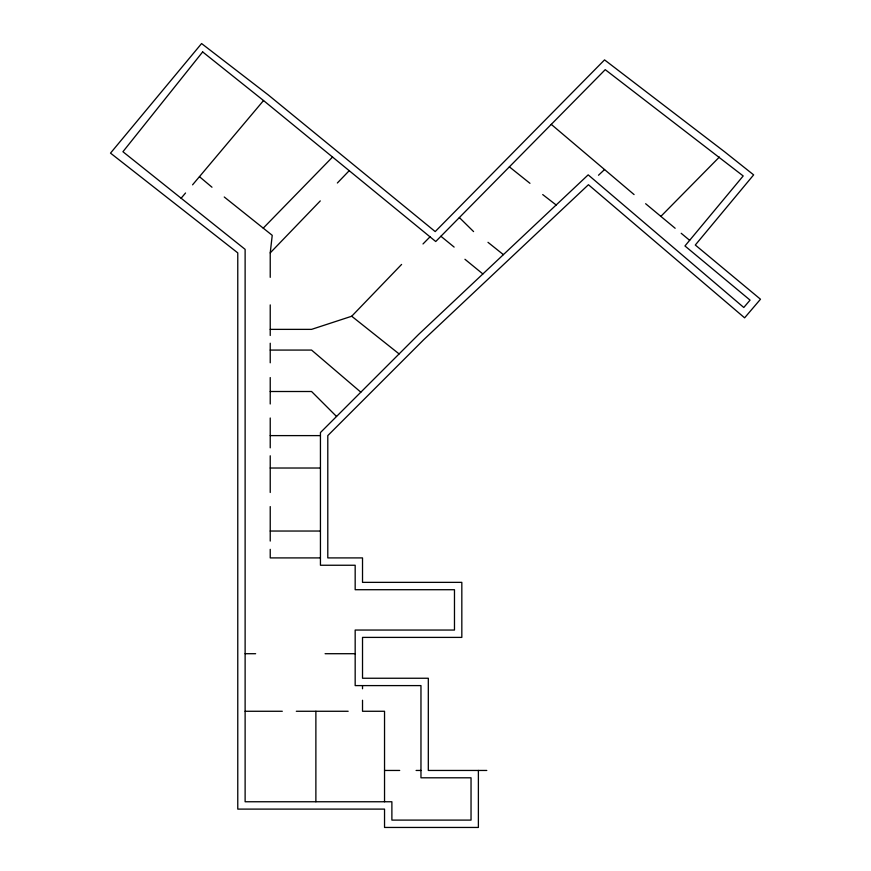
<?xml version="1.0" encoding="UTF-8"?>
<svg xmlns="http://www.w3.org/2000/svg" width="871" height="871" viewBox="0 0 871 871"><rect width="100%" height="100%" fill="white"/><g stroke="black" fill="none" stroke-linecap="round" stroke-linejoin="round"><path stroke-width="1.31" d="M270.228 277.348L270.228 252.884L272.231 235.333L224.25 196.998M181.124 198.229L185.534 193.003M192.567 184.837L263.532 100.546M337.36 182.997L349.217 170.694M270.228 252.884L320.278 200.907M270.228 329.369L311.568 329.369L351.71 316.238L401.596 264.436M263.227 228.148L332.548 157.052M423.001 243.956L430.024 236.836M660.86 216.378L719.381 157.041M598.497 175.245L604.55 169.551M270.228 350.077L311.568 350.077L360.823 392.179M270.228 391.504L311.568 391.504L336.533 416.469M270.228 435.609L320.441 435.609M270.228 468.021L320.441 468.021M270.228 531.038L320.441 531.038M320.441 557.908L270.228 557.908L270.228 549.34M245.121 653.707L255.628 653.707M325.09 653.707L355.172 653.707M245.121 711.269L282.291 711.269M296.314 711.269L348.16 711.269M384.536 770.454L399.702 770.454M416.088 770.454L420.965 770.454M486.791 770.454L428.314 770.454L428.314 678.248L362.521 678.248L362.521 637.398L461.826 637.398L461.826 582.361L362.521 582.361L362.521 557.908L327.79 557.908L327.79 435.609L423.698 339.723L588.437 184.717L744.607 317.839L760.481 299.232L695.298 245.023L753.644 174.875L724.585 151.772L604.55 59.881L435.206 231.588L268.257 94.928L201.582 43.55L110.519 153.122L237.772 252.884L237.772 809.105L384.536 809.105L384.536 827.45L478.386 827.45L478.386 770.454M542.709 194.571L556.166 204.99M351.71 316.238L399.103 353.92M509.372 166.851L529.96 183.324M487.989 242.323L503.394 254.648M440.911 236.259L454.129 247.081M464.951 259.286L482.872 273.951M645.629 203.716L675.156 228.267M681.198 233.286L689.647 240.32M199.448 176.671L211.98 187.221M551.267 124.379L634.077 194.571M459.355 217.554L473.584 231.588M384.536 801.756L384.536 711.269L362.521 711.269L362.521 700.262M362.521 685.597L362.521 688.765M315.879 711.269L315.879 801.756M270.228 304.904L270.228 335.487M270.228 343.228L270.228 362.804M270.228 377.557L270.228 403.981M270.228 417.993L270.228 447.836M270.228 455.794L270.228 492.485M270.228 506.574L270.228 541.065M202.66 51.922L122.931 151.728L245.121 249.356L245.121 801.756L391.885 801.756L391.885 820.101L471.037 820.101L471.037 777.803L420.965 777.803L420.965 685.597L355.172 685.597L355.172 630.049L454.477 630.049L454.477 589.711L355.172 589.711L355.172 565.246L320.441 565.246L320.441 432.56L418.581 334.453L588.186 174.853L743.78 307.485L750.062 300.125L684.954 245.97L743.192 175.953L605.236 69.658L435.729 241.517L263.641 100.633L202.66 51.922"/></g></svg>
